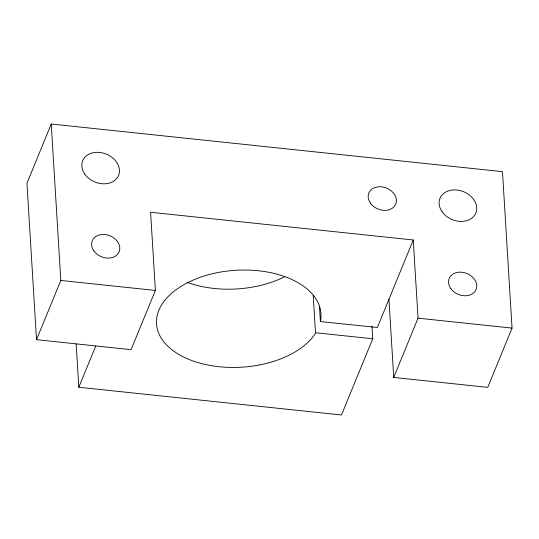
<?xml version="1.0" encoding="UTF-8"?>
<svg xmlns="http://www.w3.org/2000/svg" width="539" height="539" viewBox="0 0 539 539"><rect width="100%" height="100%" fill="white"/><g stroke="black" fill="none" stroke-linecap="round" stroke-linejoin="round"><path stroke-width="0.81" d="M51.239 124.017L26.95 183.24L36.517 339.671L131.085 349.663L155.38 290.44L150.597 212.258L413.258 239.996L418.042 318.172L393.733 377.441L487.741 387.366L512.05 328.096L502.483 171.665L51.239 124.017L60.813 280.448L36.517 339.671M371.977 326.29L372.739 338.782L341.483 414.983L78.822 387.251L95.713 346.072M313.193 295.271L315.49 332.731L314.944 334.065A82.393 48.544 -3.5 0 1 178.369 354.177A82.393 48.544 -3.5 0 1 213.579 273.468A82.393 48.544 -3.5 0 1 320.388 321.574L377.374 327.49L413.258 239.996M60.813 280.448L155.38 290.44M418.042 318.172L512.05 328.096M315.49 332.731L372.739 338.782M388.949 299.266L393.733 377.441M319.472 306.59L320.388 321.574M76.174 343.956L78.822 387.251M284.403 276.878A82.393 48.544 -3.5 0 1 187.094 282.308M442.115 211.766A19.384 15.065 22.3 0 0 474.677 215.202A19.384 15.065 22.3 0 0 456.964 190.031A19.384 15.065 22.3 0 0 442.115 211.766M370.428 203.129A14.54 11.299 22.3 0 0 394.851 205.709A14.54 11.299 22.3 0 0 381.565 186.824A14.54 11.299 22.3 0 0 370.428 203.129M84.832 174.164A19.384 15.065 22.3 0 0 117.394 177.607A19.384 15.065 22.3 0 0 99.681 152.436A19.384 15.065 22.3 0 0 84.832 174.164M93.847 250.851A14.54 11.299 22.3 0 0 118.27 253.424A14.54 11.299 22.3 0 0 104.984 234.546A14.54 11.299 22.3 0 0 93.847 250.851M450.799 288.54A14.54 11.299 22.3 0 0 475.223 291.121A14.54 11.299 22.3 0 0 461.93 272.242A14.54 11.299 22.3 0 0 450.799 288.54"/></g></svg>
